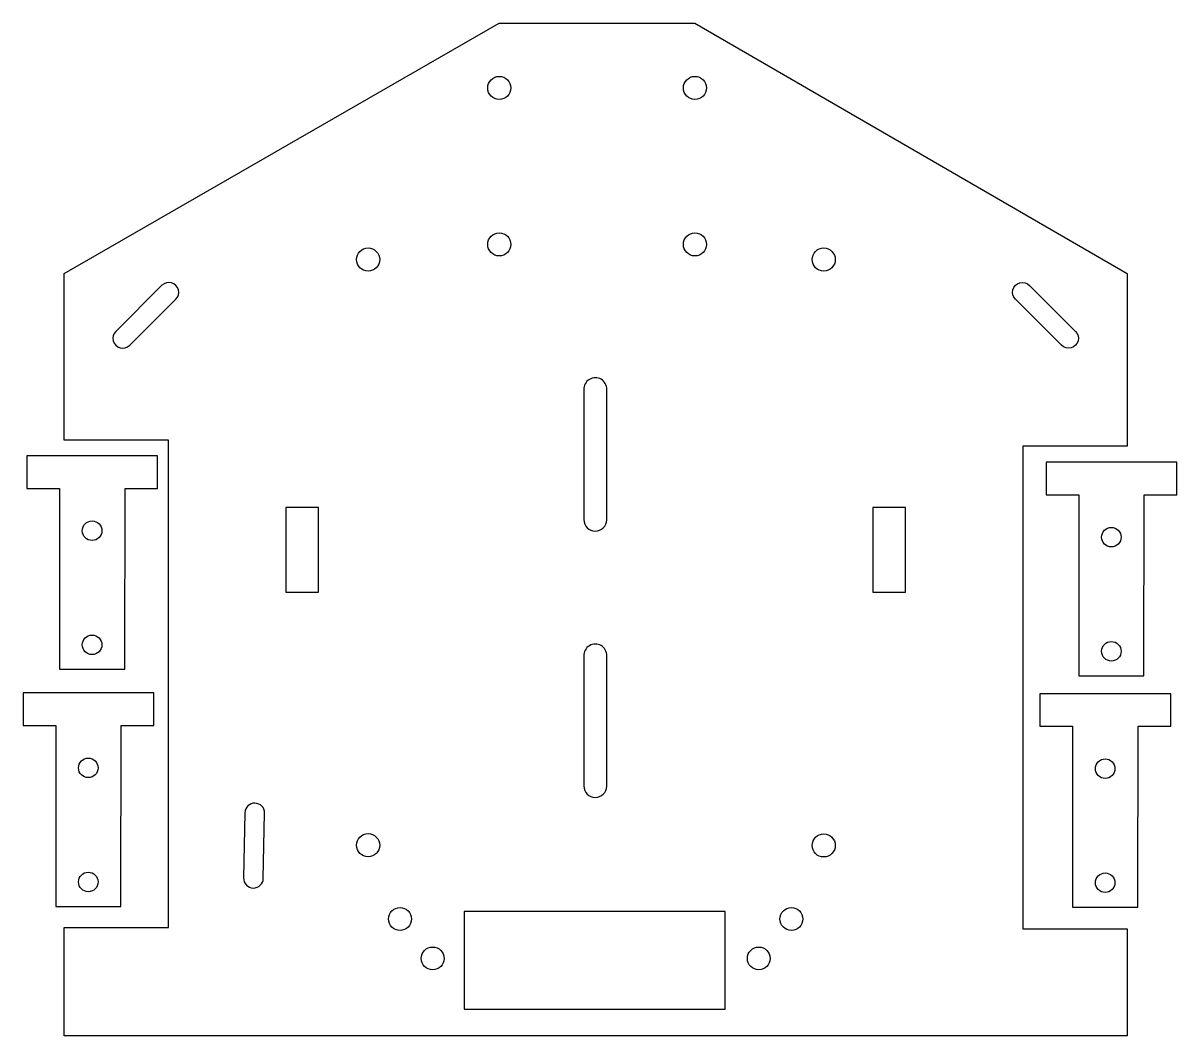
# Model space of a CAD drawing. Extents: x 2600.3 to 2618, y 1222.2 to 1237.8.
import ezdxf

# ---------------------------------------------------------------- set-up
doc = ezdxf.new("R2010")
doc.units = 0
doc.layers.add('CNC', color=255, linetype='CONTINUOUS')

msp = doc.modelspace()

# ---------------------------------------------------------------- linework, layer by layer
at = {"layer": 'CNC'}
for points in [[(2617.273, 1233.911), (2617.273, 1231.261), (2615.673, 1231.261), (2615.673, 1223.86), (2617.273, 1223.86), (2617.273, 1222.216), (2600.976, 1222.216), (2600.976, 1223.878), (2602.576, 1223.878), (2602.576, 1231.355), (2600.976, 1231.355), (2600.976, 1233.911), (2607.647, 1237.753), (2610.647, 1237.753)], [(2600.905, 1230.616), (2600.905, 1227.841), (2601.905, 1227.841), (2601.91, 1230.616), (2602.41, 1230.616), (2602.41, 1231.116), (2600.405, 1231.116), (2600.405, 1230.616)], [(2616.531, 1230.517), (2616.531, 1227.742), (2617.531, 1227.742), (2617.536, 1230.517), (2618.036, 1230.517), (2618.036, 1231.017), (2616.031, 1231.017), (2616.031, 1230.517)], [(2604.876, 1230.324), (2604.376, 1230.324), (2604.376, 1229.024), (2604.876, 1229.024)], [(2613.873, 1229.024), (2613.873, 1230.324), (2613.373, 1230.324), (2613.373, 1229.024)], [(2600.847, 1226.978), (2600.847, 1224.203), (2601.847, 1224.203), (2601.853, 1226.978), (2602.353, 1226.978), (2602.353, 1227.478), (2600.347, 1227.478), (2600.347, 1226.978)], [(2616.436, 1226.966), (2616.436, 1224.191), (2617.436, 1224.191), (2617.441, 1226.966), (2617.941, 1226.966), (2617.941, 1227.466), (2615.936, 1227.466), (2615.936, 1226.966)], [(2607.109, 1224.127), (2607.109, 1222.627), (2611.109, 1222.627), (2611.109, 1224.127)]]:
    msp.add_lwpolyline(points, close=True, dxfattribs=at)
for points in [[(2601.768, 1233.024, 1.00027), (2601.982, 1232.81), (2602.688, 1233.516, 1), (2602.476, 1233.731)], [(2608.943, 1228.046), (2608.943, 1226.051, 0.991394), (2609.296, 1226.048), (2609.296, 1228.048, 1.023291)], [(2603.728, 1224.639, 1), (2604.03, 1224.633), (2604.05, 1225.634, 0.99253), (2603.748, 1225.64)]]:
    msp.add_lwpolyline(points, format="xyb", close=True, dxfattribs=at)
for points in [[(2616.481, 1233.024, -1.00027), (2616.268, 1232.81), (2615.562, 1233.516, -1.007522), (2615.775, 1233.73), (2616.481, 1233.024)], [(2609.296, 1230.139), (2609.296, 1232.133, 1.023291), (2608.943, 1232.131), (2608.943, 1230.136, 0.991394), (2609.296, 1230.133)]]:
    msp.add_lwpolyline(points, format="xyb", dxfattribs=at)
for centre, radius in [((2607.647, 1236.758), 0.177), ((2610.647, 1236.758), 0.177), ((2607.647, 1234.358), 0.177), ((2610.647, 1234.358), 0.177), ((2605.637, 1234.126), 0.177), ((2612.621, 1234.126), 0.177), ((2601.405, 1229.966), 0.15), ((2617.031, 1229.867), 0.15), ((2601.405, 1228.216), 0.15), ((2617.031, 1228.117), 0.15), ((2601.347, 1226.328), 0.15), ((2616.936, 1226.316), 0.15), ((2605.637, 1225.142), 0.177), ((2612.621, 1225.138), 0.177), ((2601.347, 1224.578), 0.15), ((2616.936, 1224.566), 0.15), ((2606.126, 1224.01), 0.175), ((2612.126, 1224.01), 0.175), ((2606.626, 1223.405), 0.175), ((2611.626, 1223.405), 0.175)]:
    msp.add_circle(centre, radius, dxfattribs=at)

doc.saveas('drawing.dxf')
